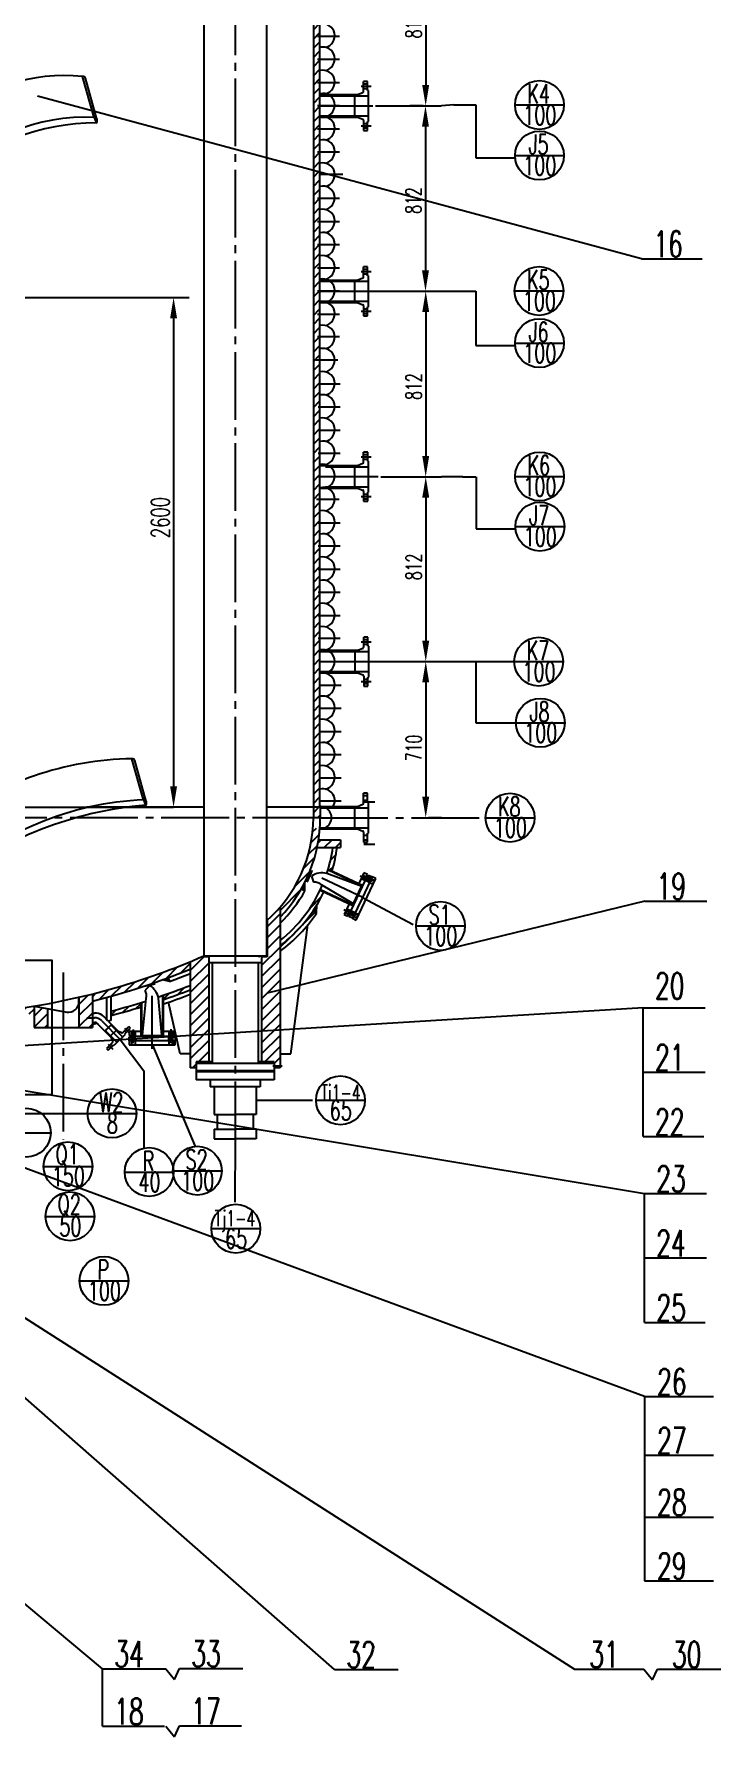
# Model space of a CAD drawing. Extents: x -1586 to 4745, y 878 to 5807.
# Drawn here: x -1357 to -1225.2, y 5292.7 to 5619.6 of the extents above; entities that cross this region are included whole.
import ezdxf

# ---------------------------------------------------------------- set-up
doc = ezdxf.new("R2010")
doc.units = 0
doc.header["$MEASUREMENT"] = 0
doc.header["$PDMODE"] = 66
doc.linetypes.add('CENTER', pattern=[17.5, 13, -1.5, 1.5, -1.5])
doc.linetypes.add('PHANTOM', pattern=[20.5, 13, -1.5, 1.5, -1.5, 1.5, -1.5])
doc.layers.get('0').update_dxf_attribs({"linetype": 'CONTINUOUS'})
doc.layers.get('DEFPOINTS').update_dxf_attribs({"linetype": 'CONTINUOUS'})
for name, color, linetype in [('2', 1, 'CONTINUOUS'), ('SZB', 7, 'CONTINUOUS'), ('中心线层', 5, 'CENTER'), ('主体层', 1, 'CONTINUOUS'), ('剖面层', 3, 'CONTINUOUS'), ('双点划线层', 140, 'PHANTOM'), ('图块层', 7, 'CONTINUOUS'), ('尺寸层', 4, 'CONTINUOUS'), ('文字层', 6, 'CONTINUOUS')]:
    doc.layers.add(name, color=color, linetype=linetype)
doc.styles.get("Standard").update_dxf_attribs({"font": 'txt.shx', "width": 0.7, "bigfont": 'hztxt.shx'})
doc.styles.add('STYLE1', font='txt.shx', dxfattribs={"width": 0.66})
doc.dimstyles.new('STANDARD$0', dxfattribs={"dimtxt": 3, "dimasz": 4, "dimexe": 3, "dimexo": 0.5, "dimgap": 0.8, "dimtad": 1, "dimdsep": 46, "dimtxsty": 'Standard', "dimcen": 0, "dimadec": 0, "dimazin": 0, "dimtfac": 0.7, "dimtmove": 0, "dimatfit": 0, "dimfxl": 1, "dimtzin": 0, "dimarcsym": 0})

# ---------------------------------------------------------------- blocks, each defined once
blk = doc.blocks.new('*D40')
at = {"layer": 'DEFPOINTS', "color": 0}
for p in [(-1281.81, 5499.12), (-1281.81, 5469.16), (-1281.81, 5469.16)]:
    blk.add_point(p, dxfattribs=at)
at = {"layer": '文字层', "color": 0, "lineweight": -2}
for p, q in [((-1281.31, 5499.12), (-1278.81, 5499.12)), ((-1281.81, 5495.12), (-1281.81, 5473.16)), ((-1281.31, 5469.16), (-1278.81, 5469.16))]:
    blk.add_line(p, q, dxfattribs=at)
at = {"layer": '文字层', "color": 0}
for points in [[(-1282.48, 5495.12), (-1281.15, 5495.12), (-1281.81, 5499.12)], [(-1282.48, 5473.16), (-1281.15, 5473.16), (-1281.81, 5469.16)]]:
    blk.add_solid(points, dxfattribs=at)
at = {"layer": '文字层', "color": 0, "insert": (-1284.11, 5482.52), "char_height": 3, "attachment_point": 5, "rotation": 90, "style": 'STYLE1'}
blk.add_mtext('\\A1;710', dxfattribs=at)
blk = doc.blocks.new('*D41')
at = {"layer": 'DEFPOINTS', "color": 0}
for p in [(-1281.82, 5534.59), (-1281.82, 5499.12), (-1281.81, 5499.12)]:
    blk.add_point(p, dxfattribs=at)
at = {"layer": '文字层', "color": 0, "lineweight": -2}
for p, q in [((-1281.32, 5534.59), (-1278.81, 5534.59)), ((-1281.81, 5530.59), (-1281.81, 5503.12)), ((-1281.32, 5499.12), (-1278.81, 5499.12))]:
    blk.add_line(p, q, dxfattribs=at)
at = {"layer": '文字层', "color": 0}
for points in [[(-1282.48, 5530.59), (-1281.15, 5530.59), (-1281.81, 5534.59)], [(-1282.48, 5503.12), (-1281.15, 5503.12), (-1281.81, 5499.12)]]:
    blk.add_solid(points, dxfattribs=at)
at = {"layer": '文字层', "color": 0, "insert": (-1284.11, 5517.29), "char_height": 3, "attachment_point": 5, "rotation": 90, "style": 'STYLE1'}
blk.add_mtext('\\A1;812', dxfattribs=at)
blk = doc.blocks.new('*D42')
at = {"layer": 'DEFPOINTS', "color": 0}
for p in [(-1281.86, 5570.19), (-1290.94, 5534.59), (-1281.82, 5534.59)]:
    blk.add_point(p, dxfattribs=at)
at = {"layer": '文字层', "color": 0, "lineweight": -2}
for p, q in [((-1281.36, 5570.19), (-1278.82, 5570.19)), ((-1281.82, 5566.19), (-1281.82, 5538.59)), ((-1290.44, 5534.59), (-1278.82, 5534.59))]:
    blk.add_line(p, q, dxfattribs=at)
at = {"layer": '文字层', "color": 0}
for points in [[(-1282.48, 5566.19), (-1281.15, 5566.19), (-1281.82, 5570.19)], [(-1282.48, 5538.59), (-1281.15, 5538.59), (-1281.82, 5534.59)]]:
    blk.add_solid(points, dxfattribs=at)
at = {"layer": '文字层', "color": 0, "insert": (-1284.12, 5551.9), "char_height": 3, "attachment_point": 5, "rotation": 90, "style": 'STYLE1'}
blk.add_mtext('\\A1;812', dxfattribs=at)
blk = doc.blocks.new('*D43')
at = {"layer": 'DEFPOINTS', "color": 0}
for p in [(-1281.82, 5605.78), (-1292.78, 5570.19), (-1281.86, 5570.19)]:
    blk.add_point(p, dxfattribs=at)
at = {"layer": '文字层', "color": 0, "lineweight": -2}
for p, q in [((-1282.32, 5605.78), (-1284.86, 5605.78)), ((-1281.86, 5601.78), (-1281.86, 5574.19)), ((-1292.28, 5570.19), (-1278.86, 5570.19))]:
    blk.add_line(p, q, dxfattribs=at)
at = {"layer": '文字层', "color": 0}
for points in [[(-1282.53, 5601.78), (-1281.2, 5601.78), (-1281.86, 5605.78)], [(-1282.53, 5574.19), (-1281.2, 5574.19), (-1281.86, 5570.19)]]:
    blk.add_solid(points, dxfattribs=at)
at = {"layer": '文字层', "color": 0, "insert": (-1284.16, 5587.61), "char_height": 3, "attachment_point": 5, "rotation": 90, "style": 'STYLE1'}
blk.add_mtext('\\A1;812', dxfattribs=at)
blk = doc.blocks.new('*D44')
at = {"layer": 'DEFPOINTS', "color": 0}
for p in [(-1281.67, 5641.37), (-1291.95, 5605.78), (-1281.82, 5605.78)]:
    blk.add_point(p, dxfattribs=at)
at = {"layer": '文字层', "color": 0, "lineweight": -2}
for p, q in [((-1282.17, 5641.37), (-1284.82, 5641.37)), ((-1281.82, 5637.37), (-1281.82, 5609.78)), ((-1291.45, 5605.78), (-1278.82, 5605.78))]:
    blk.add_line(p, q, dxfattribs=at)
at = {"layer": '文字层', "color": 0}
for points in [[(-1282.48, 5637.37), (-1281.15, 5637.37), (-1281.82, 5641.37)], [(-1282.48, 5609.78), (-1281.15, 5609.78), (-1281.82, 5605.78)]]:
    blk.add_solid(points, dxfattribs=at)
at = {"layer": '文字层', "color": 0, "insert": (-1284.12, 5621.28), "char_height": 3, "attachment_point": 5, "rotation": 90, "style": 'STYLE1'}
blk.add_mtext('\\A1;812', dxfattribs=at)
blk = doc.blocks.new('*X32')
at = {"color": 0, "linetype": 'Continuous'}
for p, q in [((7247.9, 10029.4), (7277.9, 10059.4)), ((7247.9, 9985.2), (7277.9, 10015.2)), ((7247.9, 9941), (7277.9, 9971)), ((7247.9, 9896.8), (7277.9, 9926.8)), ((7247.9, 9852.6), (7277.9, 9882.6)), ((7247.9, 9808.5), (7277.9, 9838.5)), ((7247.9, 9764.3), (7277.9, 9794.3)), ((7247.9, 9720.1), (7277.9, 9750.1)), ((7247.9, 9675.9), (7277.9, 9705.9)), ((7247.9, 9631.7), (7277.9, 9661.7)), ((7247.9, 9587.5), (7277.9, 9617.5)), ((7247.9, 9543.3), (7277.9, 9573.3)), ((7247.9, 9499.1), (7277.9, 9529.1)), ((7247.9, 9454.9), (7277.9, 9484.9)), ((7247.9, 9410.7), (7277.9, 9440.7)), ((7247.9, 9366.5), (7277.9, 9396.5)), ((7247.9, 9322.3), (7277.9, 9352.3)), ((7247.9, 9278.1), (7277.9, 9308.1)), ((7247.9, 9233.9), (7277.9, 9263.9)), ((7247.9, 9189.7), (7277.9, 9219.7)), ((7247.9, 9145.5), (7277.9, 9175.5)), ((7247.9, 9101.3), (7277.9, 9131.3)), ((7247.9, 9057.2), (7277.9, 9087.2)), ((7247.9, 9013), (7277.9, 9043)), ((7247.9, 8968.8), (7277.9, 8998.8)), ((7247.9, 8924.6), (7277.9, 8954.6)), ((7247.9, 8880.4), (7277.9, 8910.4)), ((7247.9, 8836.2), (7277.9, 8866.2)), ((7247.9, 8792), (7277.9, 8822)), ((7247.9, 8747.8), (7277.9, 8777.8)), ((7247.9, 8703.6), (7277.9, 8733.6)), ((7247.9, 8659.4), (7277.9, 8689.4)), ((7247.9, 8615.2), (7277.9, 8645.2)), ((7247.9, 8571), (7277.9, 8601)), ((7247.9, 8526.8), (7277.9, 8556.8)), ((7247.9, 8482.6), (7277.9, 8512.6)), ((7247.9, 8438.4), (7277.9, 8468.4)), ((7247.9, 8394.2), (7277.9, 8424.2)), ((7247.9, 8350), (7277.9, 8380)), ((7247.9, 8305.9), (7277.9, 8335.9)), ((7247.9, 8261.7), (7277.9, 8291.7)), ((7247.9, 8217.5), (7277.9, 8247.5)), ((7247.9, 8173.3), (7277.9, 8203.3)), ((7247.9, 8129.1), (7277.9, 8159.1)), ((7247.9, 8084.9), (7277.9, 8114.9)), ((7247.9, 8040.7), (7277.9, 8070.7)), ((7247.9, 7996.5), (7277.9, 8026.5)), ((7247.9, 7952.3), (7277.9, 7982.3)), ((7247.9, 7908.1), (7277.9, 7938.1)), ((7247.9, 7863.9), (7277.9, 7893.9)), ((7247.9, 7819.7), (7277.9, 7849.7)), ((7247.9, 7775.5), (7277.9, 7805.5)), ((7247.9, 7731.3), (7277.9, 7761.3)), ((7247.9, 7687.1), (7277.9, 7717.1)), ((7247.9, 7642.9), (7277.9, 7672.9)), ((7247.9, 7598.7), (7277.9, 7628.7)), ((7247.9, 7554.6), (7277.9, 7584.6)), ((7247.9, 7510.4), (7277.9, 7540.4)), ((7247.9, 7466.2), (7277.9, 7496.2)), ((7247.9, 7422), (7277.9, 7452)), ((7247.9, 7377.8), (7277.9, 7407.8)), ((7247.9, 7333.6), (7277.9, 7363.6)), ((7247.9, 7289.4), (7277.9, 7319.4)), ((7247.9, 7245.2), (7277.9, 7275.2)), ((7247.9, 7201), (7277.9, 7231)), ((7247.9, 7156.8), (7277.9, 7186.8)), ((7247.9, 7112.6), (7277.9, 7142.6)), ((7247.9, 7068.4), (7277.9, 7098.4)), ((7247.9, 7024.2), (7277.9, 7054.2)), ((7247.9, 6980), (7277.9, 7010)), ((7247.9, 6935.8), (7277.9, 6965.8)), ((7247.9, 6891.6), (7249.9, 6893.6)), ((7247.9, 6847.4), (7277.9, 6877.4)), ((7249.9, 6893.6), (7277.9, 6921.6)), ((7247.9, 6803.2), (7277.9, 6833.2)), ((7247.9, 6759.1), (7277.9, 6789.1)), ((7247.9, 6714.9), (7277.9, 6744.9)), ((7247.9, 6670.7), (7277.9, 6700.7)), ((7247.9, 6626.5), (7277.9, 6656.5)), ((7247.9, 6582.3), (7277.9, 6612.3)), ((7247.9, 6538.1), (7277.9, 6568.1)), ((7247.9, 6493.9), (7277.9, 6523.9)), ((7247.9, 6449.7), (7277.9, 6479.7)), ((7247.9, 6405.5), (7277.9, 6435.5)), ((7247.9, 6361.3), (7277.9, 6391.3)), ((7247.9, 6317.1), (7277.9, 6347.1)), ((7247.9, 6272.9), (7277.9, 6302.9)), ((7247.9, 6228.7), (7277.9, 6258.7)), ((7247.9, 6184.5), (7277.9, 6214.5)), ((7247.9, 6140.3), (7277.9, 6170.3)), ((7247.9, 6096.1), (7277.9, 6126.1)), ((7247.9, 6051.9), (7277.9, 6081.9)), ((7247.9, 6007.8), (7277.9, 6037.8)), ((7247.9, 5963.6), (7277.9, 5993.6)), ((7247.9, 5919.4), (7277.9, 5949.4)), ((7247.9, 5875.2), (7277.9, 5905.2)), ((7247.9, 5831), (7277.9, 5861)), ((7247.9, 5786.8), (7277.9, 5816.8)), ((7247.9, 5742.6), (7277.9, 5772.6)), ((7247.9, 5698.4), (7277.9, 5728.4)), ((7247.9, 5654.2), (7277.9, 5684.2)), ((7247.9, 5610), (7277.9, 5640)), ((7247.9, 5565.8), (7277.9, 5595.8)), ((7247.9, 5521.6), (7277.9, 5551.6)), ((7247.9, 5477.4), (7277.9, 5507.4)), ((7247.9, 5433.2), (7277.9, 5463.2)), ((7247.9, 5389), (7277.9, 5419)), ((7247.9, 5344.8), (7277.9, 5374.8)), ((7247.9, 5300.6), (7277.9, 5330.6)), ((7247.9, 5256.5), (7277.9, 5286.5)), ((7247.9, 5212.3), (7274, 5238.4)), ((7274, 5238.4), (7277.9, 5242.3)), ((7268.2, 5188.4), (7280.9, 5201.1))]:
    blk.add_line(p, q, dxfattribs=at)
blk = doc.blocks.new('*X18')
at = {"color": 0, "linetype": 'Continuous'}
for p, q in [((4949.4, -200.1), (4943.8, -194.5)), ((4944.1, -197), (4959.3, -181.8)), ((4960.1, -205.5), (4945.7, -191.1)), ((4946.9, -188.9), (4959.2, -176.7)), ((4947.5, -199), (4959.5, -186.9)), ((4959.9, -200), (4947.6, -187.7)), ((4959.8, -194.5), (4949.5, -184.2)), ((4950.9, -200.9), (4959.7, -192.1)), ((4959.6, -189), (4951.4, -180.8)), ((4953.2, -177.3), (4959, -171.5)), ((4959.4, -183.5), (4953.2, -177.3)), ((4954.2, -202.8), (4959.9, -197.2)), ((4959.2, -178.1), (4955, -173.9)), ((4959, -172.6), (4956.8, -170.4)), ((4957.6, -204.7), (4960, -202.3)), ((4958.8, -167.1), (4958.6, -166.9)), ((5001.8, -305.5), (4998.7, -302.4)), ((5000.5, -299.8), (5016.9, -283.4)), ((5000.8, -304.8), (5016.5, -289.1)), ((5014.9, -313.3), (5000.8, -299.2)), ((5015.2, -308.3), (5002.9, -296)), ((5003.9, -306.9), (5016.1, -294.7)), ((5015.5, -303.3), (5005.1, -292.8)), ((5015.9, -298.3), (5007.1, -289.6)), ((5007.1, -309.1), (5015.7, -300.4)), ((5016.2, -293.4), (5009.2, -286.4)), ((5010.3, -284.6), (5017.2, -277.7)), ((5010.3, -311.2), (5015.3, -306.1)), ((5016.5, -288.4), (5011.3, -283.1)), ((5016.9, -283.4), (5013.3, -279.9)), ((5013.4, -313.3), (5015, -311.8)), ((5017.2, -278.4), (5015.3, -276.6)), ((5017.5, -273.5), (5017.3, -273.3)), ((4278.4, -632.2), (4277.9, -631.6)), ((4280.4, -632.7), (4283.5, -629.6)), ((4285.7, -634.2), (4281.8, -630.2)), ((4284.5, -633.9), (4291.8, -626.6)), ((4293.1, -636.2), (4285.7, -628.8)), ((4288.7, -635), (4300.2, -623.5)), ((4300.4, -638.3), (4289.6, -627.4)), ((4292.8, -636.2), (4304.4, -624.6)), ((4307.8, -640.3), (4293.5, -626)), ((4297, -637.3), (4305.8, -628.5)), ((4308.5, -635.7), (4297.3, -624.6)), ((4305.4, -627.3), (4301.2, -623.1)), ((4301.2, -638.5), (4307.2, -632.4)), ((4305.3, -639.6), (4308.7, -636.2)), ((4309.5, -640.8), (4310.1, -640.1))]:
    blk.add_line(p, q, dxfattribs=at)
blk = doc.blocks.new('*X26')
at = {"color": 0, "linetype": 'Continuous'}
for p, q in [((6527.7, 4315.3), (6559.8, 4347.3)), ((6595.6, 4339), (6629.6, 4373)), ((6275.7, 4240.1), (6302.1, 4266.4)), ((6334.5, 4254.7), (6363.7, 4283.9)), ((6396.9, 4272.9), (6419.8, 4295.7))]:
    blk.add_line(p, q, dxfattribs=at)
blk = doc.blocks.new('*X25')
at = {"color": 0, "linetype": 'Continuous'}
for p, q in [((6406.3, 4370.7), (6458.3, 4422.7)), ((6472.4, 4392.6), (6526.6, 4446.8)), ((6540.9, 4416.9), (6597.6, 4473.6)), ((6612, 4443.8), (6657.4, 4489.2)), ((6187.9, 4329), (6206.1, 4347.2)), ((6219.7, 4316.6), (6266.4, 4363.4)), ((6280.2, 4332.9), (6328.4, 4381.2)), ((6342.3, 4350.9), (6392.3, 4400.9)), ((4791, 4258), (4813.2, 4280.2)), ((4822.6, 4245.3), (4851.6, 4274.4)), ((4861.1, 4239.7), (4890.4, 4268.9)), ((5805.4, 4255.9), (5820.5, 4271)), ((5833.1, 4239.4), (5872.3, 4278.6)), ((5885.1, 4247.2), (5907.9, 4270))]:
    blk.add_line(p, q, dxfattribs=at)
blk = doc.blocks.new('*X31')
at = {"color": 0, "linetype": 'Continuous'}
for p, q in [((7236.9, 5068.7), (7276.2, 5108)), ((7244.4, 5120.3), (7262.4, 5138.4)), ((7200.8, 4944.2), (7253.9, 4997.3)), ((7223.5, 5011.1), (7268, 5055.6)), ((7330.9, 4985.9), (7356.5, 5011.5)), ((7340.9, 5040.1), (7345.5, 5044.7)), ((7158.6, 4857.8), (7230.6, 4929.8)), ((7327.4, 4938.2), (7343.7, 4954.5)), ((7088.4, 4743.4), (7188.4, 4843.4)), ((7230.2, 4752.7), (7287.5, 4809.9)), ((7124.7, 4603), (7192.3, 4670.5)), ((7192.3, 4670.5), (7255.1, 4733.4)), ((7088.4, 4566.6), (7124.7, 4603))]:
    blk.add_line(p, q, dxfattribs=at)
blk = doc.blocks.new('*X21')
at = {"color": 0, "linetype": 'Continuous'}
for p, q in [((5022.8, 24.9), (5037.8, 39.8)), ((5052.8, 1.8), (5090.8, 39.8)), ((5105.9, 1.8), (5130.6, 26.6))]:
    blk.add_line(p, q, dxfattribs=at)

msp = doc.modelspace()

# ---------------------------------------------------------------- linework, layer by layer
at = {"color": 0, "linetype": 'ByBlock'}
for p, q in [((-1379.877, 5568.991), (-1327.203, 5568.991)), ((-1330.203, 5564.991), (-1330.203, 5475.155)), ((-1274.73, 5534.595), (-1272.217, 5534.595)), ((-1274.717, 5534.595), (-1272.213, 5534.595)), ((-1383.958, 5471.155), (-1330.203, 5471.155)), ((-1253.247, 5305.703), (-1239.926, 5305.703))]:
    msp.add_line(p, q, dxfattribs=at)
at = {"color": 0, "linetype": 'Continuous'}
for p, q in [((-1312.217, 5448.232), (-1309.757, 5450.692)), ((-1312.217, 5446.111), (-1309.757, 5448.571)), ((-1312.217, 5443.989), (-1309.757, 5446.449)), ((-1326.997, 5439.816), (-1324.377, 5442.435)), ((-1313.817, 5442.389), (-1313.771, 5442.435)), ((-1313.317, 5440.768), (-1309.757, 5444.328)), ((-1313.317, 5438.647), (-1309.757, 5442.207)), ((-1326.997, 5437.695), (-1323.437, 5441.255)), ((-1326.997, 5435.573), (-1323.437, 5439.133)), ((-1313.317, 5436.526), (-1309.757, 5440.086)), ((-1326.997, 5433.452), (-1323.437, 5437.012)), ((-1313.317, 5434.404), (-1309.757, 5437.964)), ((-1313.317, 5432.283), (-1309.757, 5435.843)), ((-1356.977, 5431.049), (-1355.336, 5432.69)), ((-1348.356, 5433.306), (-1346.523, 5435.138)), ((-1348.356, 5431.185), (-1345.777, 5433.764)), ((-1326.997, 5431.331), (-1323.437, 5434.891)), ((-1326.997, 5429.209), (-1323.437, 5432.769)), ((-1313.317, 5430.162), (-1309.757, 5433.722)), ((-1356.977, 5428.928), (-1354.397, 5431.507)), ((-1348.356, 5429.063), (-1345.777, 5431.643)), ((-1326.997, 5427.088), (-1323.437, 5430.648)), ((-1313.317, 5428.04), (-1309.757, 5431.6)), ((-1313.317, 5425.919), (-1309.757, 5429.479)), ((-1326.997, 5424.967), (-1323.437, 5428.527)), ((-1326.997, 5422.846), (-1323.437, 5426.406)), ((-1313.317, 5423.798), (-1309.757, 5427.358)), ((-1325.445, 5422.275), (-1323.437, 5424.284)), ((-1312.717, 5422.275), (-1309.757, 5425.236)), ((-1310.897, 5421.975), (-1309.757, 5423.115))]:
    msp.add_line(p, q, dxfattribs=at)
at = {"color": 0, "linetype": 'ByBlock'}
for points in [[(-1330.87, 5564.991), (-1329.537, 5564.991), (-1330.203, 5568.991)], [(-1330.87, 5475.155), (-1329.537, 5475.155), (-1330.203, 5471.155)]]:
    msp.add_solid(points, dxfattribs=at)
at = {"layer": '2', "color": 7, "linetype": 'Continuous'}
msp.add_line((-1293.957, 5453.844), (-1284.213, 5448.63), dxfattribs=at)
at = {"layer": 'DEFPOINTS', "color": 0, "linetype": 'ByBlock'}
for p in [(-1277.884, 5536.074), (-1277.871, 5536.074), (-1277.871, 5535.113), (-1275.228, 5502.755), (-1275.223, 5502.755), (-1330.203, 5471.155)]:
    msp.add_point(p, dxfattribs=at)
at = {"layer": 'SZB', "color": 7, "linetype": 'Continuous'}
for p, q in [((-1272.217, 5605.96), (-1272.217, 5595.793)), ((-1272.217, 5595.793), (-1264.658, 5595.793)), ((-1240.405, 5576.447), (-1228.769, 5576.447)), ((-1272.217, 5570.187), (-1272.217, 5559.789)), ((-1272.217, 5559.789), (-1264.658, 5559.789)), ((-1272.124, 5534.595), (-1272.124, 5524.573)), ((-1272.124, 5524.573), (-1264.565, 5524.573)), ((-1292.777, 5499.123), (-1264.494, 5499.123)), ((-1272.217, 5499.123), (-1272.217, 5487.373)), ((-1272.217, 5487.373), (-1264.495, 5487.373)), ((-1340.454, 5426.573), (-1335.879, 5420.546)), ((-1335.879, 5420.546), (-1335.879, 5405.818)), ((-1314.362, 5414.923), (-1303.56, 5414.923)), ((-1318.377, 5407.523), (-1318.461, 5395.375)), ((-1240.08, 5407.934), (-1228.445, 5407.934)), ((-1239.809, 5372.284), (-1228.174, 5372.284))]:
    msp.add_line(p, q, dxfattribs=at)
at = {"layer": 'SZB', "color": 4, "linetype": 'Continuous'}
for p, q in [((-1330.977, 5437.694), (-1332.303, 5438.061)), ((-1331.255, 5438.444), (-1330.977, 5437.694)), ((-1348.356, 5433.807), (-1348.356, 5434.701))]:
    msp.add_line(p, q, dxfattribs=at)
at = {"layer": '中心线层'}
for p, q in [((-1318.377, 5681.037), (-1318.377, 5404.827)), ((-1298.354, 5619.126), (-1302.565, 5619.126)), ((-1298.354, 5614.677), (-1302.565, 5614.677)), ((-1298.354, 5610.228), (-1302.565, 5610.228)), ((-1298.354, 5605.779), (-1302.565, 5605.779)), ((-1302.057, 5605.78), (-1291.946, 5605.78)), ((-1298.354, 5601.33), (-1302.565, 5601.33)), ((-1298.354, 5596.881), (-1302.565, 5596.881)), ((-1297.734, 5592.61), (-1301.945, 5592.61)), ((-1298.354, 5587.983), (-1302.565, 5587.983)), ((-1298.354, 5583.534), (-1302.565, 5583.534)), ((-1298.354, 5579.085), (-1302.565, 5579.085)), ((-1298.354, 5574.636), (-1302.565, 5574.636)), ((-1294.22, 5573.987), (-1292.3, 5573.987)), ((-1298.354, 5570.187), (-1302.565, 5570.187)), ((-1302.06, 5570.187), (-1291.95, 5570.187)), ((-1294.22, 5566.387), (-1292.3, 5566.387)), ((-1298.354, 5565.738), (-1302.565, 5565.738)), ((-1298.354, 5561.468), (-1302.565, 5561.468)), ((-1298.69, 5556.96), (-1302.901, 5556.96)), ((-1298.262, 5552.391), (-1302.473, 5552.391)), ((-1298.262, 5547.942), (-1302.473, 5547.942)), ((-1298.262, 5543.493), (-1302.473, 5543.493)), ((-1298.262, 5539.044), (-1302.473, 5539.044)), ((-1294.215, 5538.395), (-1292.295, 5538.395)), ((-1290.943, 5534.595), (-1302.473, 5534.595)), ((-1294.215, 5530.795), (-1292.295, 5530.795)), ((-1302.794, 5530.266), (-1298.449, 5530.266)), ((-1298.262, 5525.697), (-1302.473, 5525.697)), ((-1298.262, 5521.248), (-1302.473, 5521.248)), ((-1298.262, 5516.799), (-1302.473, 5516.799)), ((-1298.262, 5512.35), (-1302.473, 5512.35)), ((-1298.262, 5507.901), (-1302.473, 5507.901)), ((-1298.259, 5503.576), (-1302.47, 5503.576)), ((-1294.174, 5502.923), (-1292.254, 5502.923)), ((-1302.014, 5499.123), (-1291.904, 5499.123)), ((-1298.044, 5494.554), (-1302.255, 5494.554)), ((-1294.174, 5495.323), (-1292.254, 5495.323)), ((-1298.044, 5490.105), (-1302.255, 5490.105)), ((-1298.044, 5485.656), (-1302.255, 5485.656)), ((-1298.044, 5481.207), (-1302.255, 5481.207)), ((-1298.044, 5476.758), (-1302.255, 5476.758)), ((-1298.044, 5472.309), (-1302.255, 5472.309)), ((-1293.666, 5472.221), (-1291.612, 5472.221)), ((-1302.057, 5469.155), (-1455.377, 5469.155)), ((-1302.057, 5469.155), (-1313.725, 5469.155)), ((-1302.057, 5469.155), (-1263.623, 5469.155)), ((-1293.666, 5464.089), (-1291.612, 5464.089)), ((-1293.781, 5453.761), (-1301.723, 5457.543)), ((-1294.42, 5458.01), (-1292.829, 5457.257)), ((-1292.033, 5456.881), (-1293.624, 5457.634)), ((-1297.499, 5451.502), (-1295.908, 5450.749)), ((-1295.113, 5450.373), (-1296.704, 5451.125)), ((-1351.377, 5439.422), (-1351.377, 5407.414)), ((-1334.295, 5424.814), (-1334.29, 5434.939)), ((-1346.859, 5430.749), (-1345.4, 5430.749)), ((-1345.777, 5429.849), (-1345.4, 5429.849)), ((-1343.974, 5430.151), (-1340.454, 5426.573)), ((-1339.608, 5428.751), (-1338.711, 5427.838)), ((-1337.931, 5428.529), (-1337.928, 5426.769)), ((-1337.926, 5425.889), (-1337.93, 5427.649)), ((-1330.731, 5428.544), (-1330.728, 5426.784)), ((-1330.726, 5425.904), (-1330.73, 5427.664)), ((-1342.745, 5425.665), (-1341.847, 5424.753)), ((-1311.159, 5421.497), (-1309.385, 5421.497))]:
    msp.add_line(p, q, dxfattribs=at)
at = {"layer": '中心线层', "color": 5, "linetype": 'Continuous'}
for p, q in [((-1294.217, 5609.58), (-1292.297, 5609.58)), ((-1294.217, 5601.98), (-1292.297, 5601.98))]:
    msp.add_line(p, q, dxfattribs=at)
at = {"layer": '中心线层'}
msp.add_arc((-1345.4, 5428.749), 2, 44.52963, 90, dxfattribs=at)
at = {"layer": '主体层', "color": 1, "linetype": 'Continuous'}
for p, q in [((-1324.377, 5693.775), (-1324.377, 5442.595)), ((-1312.377, 5693.775), (-1312.377, 5442.595)), ((-1302.177, 5683.612), (-1302.177, 5471.155)), ((-1303.377, 5664.275), (-1303.377, 5471.155)), ((-1292.957, 5610.48), (-1293.737, 5610.48)), ((-1293.737, 5608.582), (-1293.737, 5610.48)), ((-1293.737, 5610.02), (-1292.957, 5610.02)), ((-1293.737, 5609.14), (-1292.957, 5609.14)), ((-1292.957, 5608.76), (-1292.957, 5610.48)), ((-1302.177, 5607.94), (-1294.937, 5607.94)), ((-1302.057, 5607.7), (-1292.777, 5607.7)), ((-1295.417, 5603.62), (-1295.417, 5607.94)), ((-1294.937, 5607.94), (-1293.887, 5608.359)), ((-1292.777, 5608.76), (-1292.957, 5608.76)), ((-1292.777, 5602.8), (-1292.777, 5608.76)), ((-1302.141, 5603.62), (-1294.937, 5603.62)), ((-1302.123, 5603.86), (-1292.777, 5603.86)), ((-1294.937, 5603.62), (-1293.887, 5603.2)), ((-1293.737, 5602.977), (-1293.737, 5601.08)), ((-1293.737, 5602.42), (-1292.957, 5602.42)), ((-1292.957, 5601.08), (-1292.957, 5602.8)), ((-1292.957, 5602.8), (-1292.777, 5602.8)), ((-1293.737, 5601.54), (-1292.957, 5601.54)), ((-1293.737, 5601.08), (-1292.957, 5601.08)), ((-1292.96, 5574.887), (-1293.74, 5574.887)), ((-1293.74, 5572.989), (-1293.74, 5574.887)), ((-1293.74, 5574.427), (-1292.96, 5574.427)), ((-1293.74, 5573.547), (-1292.96, 5573.547)), ((-1292.96, 5573.167), (-1292.96, 5574.887)), ((-1292.78, 5573.167), (-1292.96, 5573.167)), ((-1292.78, 5567.207), (-1292.78, 5573.167)), ((-1302.18, 5572.347), (-1294.94, 5572.347)), ((-1302.06, 5572.107), (-1292.78, 5572.107)), ((-1295.42, 5568.027), (-1295.42, 5572.347)), ((-1294.94, 5572.347), (-1293.891, 5572.767)), ((-1302.144, 5568.027), (-1294.94, 5568.027)), ((-1302.127, 5568.267), (-1292.78, 5568.267)), ((-1294.94, 5568.027), (-1293.891, 5567.607)), ((-1293.74, 5567.384), (-1293.74, 5565.487)), ((-1293.74, 5566.827), (-1292.96, 5566.827)), ((-1292.96, 5567.207), (-1292.78, 5567.207)), ((-1292.96, 5565.487), (-1292.96, 5567.207)), ((-1293.74, 5565.947), (-1292.96, 5565.947)), ((-1293.74, 5565.487), (-1292.96, 5565.487)), ((-1294.935, 5536.755), (-1293.886, 5537.175)), ((-1292.955, 5539.295), (-1293.735, 5539.295)), ((-1293.735, 5537.397), (-1293.735, 5539.295)), ((-1293.735, 5538.835), (-1292.955, 5538.835)), ((-1293.735, 5537.955), (-1292.955, 5537.955)), ((-1292.955, 5537.575), (-1292.955, 5539.295)), ((-1292.775, 5537.575), (-1292.955, 5537.575)), ((-1292.775, 5531.615), (-1292.775, 5537.575)), ((-1302.175, 5536.755), (-1294.935, 5536.755)), ((-1301.058, 5536.515), (-1292.775, 5536.515)), ((-1295.415, 5532.435), (-1295.415, 5536.755)), ((-1302.139, 5532.435), (-1294.935, 5532.435)), ((-1301.058, 5532.675), (-1292.775, 5532.675)), ((-1294.935, 5532.435), (-1293.886, 5532.015)), ((-1293.735, 5531.792), (-1293.735, 5529.895)), ((-1293.735, 5531.235), (-1292.955, 5531.235)), ((-1292.955, 5529.895), (-1292.955, 5531.615)), ((-1292.955, 5531.615), (-1292.775, 5531.615)), ((-1293.735, 5530.355), (-1292.955, 5530.355)), ((-1293.735, 5529.895), (-1292.955, 5529.895)), ((-1302.134, 5501.283), (-1294.894, 5501.283)), ((-1302.014, 5501.043), (-1292.734, 5501.043)), ((-1295.374, 5496.963), (-1295.374, 5501.283)), ((-1294.894, 5501.283), (-1293.845, 5501.703)), ((-1293.694, 5501.925), (-1293.694, 5503.823)), ((-1292.914, 5503.823), (-1293.694, 5503.823)), ((-1293.694, 5503.363), (-1292.914, 5503.363)), ((-1293.694, 5502.483), (-1292.914, 5502.483)), ((-1292.914, 5502.103), (-1292.914, 5503.823)), ((-1292.734, 5502.103), (-1292.914, 5502.103)), ((-1292.734, 5496.143), (-1292.734, 5502.103)), ((-1302.099, 5496.963), (-1294.894, 5496.963)), ((-1302.081, 5497.203), (-1292.734, 5497.203)), ((-1294.894, 5496.963), (-1293.845, 5496.543)), ((-1293.694, 5496.32), (-1293.694, 5494.423)), ((-1293.694, 5495.763), (-1292.914, 5495.763)), ((-1293.694, 5494.883), (-1292.914, 5494.883)), ((-1293.694, 5494.423), (-1292.914, 5494.423)), ((-1292.914, 5496.143), (-1292.734, 5496.143)), ((-1292.914, 5494.423), (-1292.914, 5496.143)), ((-1294.937, 5471.315), (-1293.887, 5471.735)), ((-1292.957, 5473.855), (-1293.737, 5473.855)), ((-1293.737, 5471.958), (-1293.737, 5473.855)), ((-1293.737, 5473.395), (-1292.957, 5473.395)), ((-1293.737, 5472.515), (-1292.957, 5472.515)), ((-1292.957, 5472.135), (-1292.957, 5473.855)), ((-1292.777, 5472.135), (-1292.957, 5472.135)), ((-1292.777, 5466.175), (-1292.777, 5472.135)), ((-1324.377, 5471.155), (-1346.871, 5471.155)), ((-1302.177, 5471.155), (-1312.377, 5471.155)), ((-1303.377, 5471.155), (-1303.377, 5469.155)), ((-1302.177, 5471.315), (-1294.937, 5471.315)), ((-1302.057, 5471.155), (-1302.057, 5469.155)), ((-1302.057, 5471.075), (-1292.777, 5471.075)), ((-1295.417, 5466.995), (-1295.417, 5471.315)), ((-1302.141, 5466.995), (-1294.937, 5466.995)), ((-1302.123, 5467.235), (-1292.777, 5467.235)), ((-1294.937, 5466.995), (-1293.887, 5466.576)), ((-1293.737, 5466.353), (-1293.737, 5464.455)), ((-1293.737, 5465.795), (-1292.957, 5465.795)), ((-1292.957, 5464.455), (-1292.957, 5466.175)), ((-1292.957, 5466.175), (-1292.777, 5466.175)), ((-1302.662, 5463.409), (-1298.17, 5463.409)), ((-1302.382, 5464.929), (-1298.17, 5464.929)), ((-1298.17, 5464.929), (-1298.17, 5463.409)), ((-1293.737, 5464.915), (-1292.957, 5464.915)), ((-1293.737, 5464.455), (-1292.957, 5464.455)), ((-1300.562, 5459.146), (-1294.055, 5456.068)), ((-1300.516, 5459.301), (-1293.842, 5456.144)), ((-1293.68, 5458.545), (-1294.638, 5456.52)), ((-1292.993, 5458.22), (-1293.68, 5458.545)), ((-1305.684, 5455.484), (-1304.989, 5455.087)), ((-1304.989, 5455.087), (-1305.042, 5456.675)), ((-1303.751, 5457.958), (-1303.338, 5456.782)), ((-1302.069, 5455.257), (-1295.69, 5452.239)), ((-1302, 5455.402), (-1295.766, 5452.452)), ((-1295.697, 5452.62), (-1301.821, 5456.264)), ((-1294.103, 5455.967), (-1300.792, 5458.425)), ((-1296.118, 5451.335), (-1293.415, 5457.048)), ((-1296.118, 5451.335), (-1293.415, 5457.048)), ((-1295.835, 5452.307), (-1293.987, 5456.212)), ((-1295.166, 5449.513), (-1291.402, 5457.467)), ((-1294.176, 5457.496), (-1293.489, 5457.171)), ((-1292.089, 5457.792), (-1293.957, 5453.844)), ((-1292.089, 5457.792), (-1293.957, 5453.844)), ((-1293.868, 5458.147), (-1293.181, 5457.822)), ((-1293.523, 5457.099), (-1292.993, 5458.22)), ((-1293.415, 5457.048), (-1293.523, 5457.099)), ((-1293.415, 5457.048), (-1293.306, 5456.996)), ((-1293.306, 5456.996), (-1292.776, 5458.117)), ((-1292.585, 5456.744), (-1293.272, 5457.069)), ((-1292.277, 5457.395), (-1292.964, 5457.72)), ((-1292.776, 5458.117), (-1292.089, 5457.792)), ((-1292.585, 5456.744), (-1291.898, 5456.419)), ((-1292.277, 5457.395), (-1291.59, 5457.069)), ((-1291.402, 5457.467), (-1292.089, 5457.792)), ((-1309.757, 5451.999), (-1309.757, 5421.155)), ((-1302.803, 5450.764), (-1302.693, 5452.417)), ((-1296.485, 5452.615), (-1297.443, 5450.59)), ((-1293.957, 5453.844), (-1295.853, 5449.838)), ((-1293.957, 5453.844), (-1295.853, 5449.838)), ((-1312.217, 5449.506), (-1312.217, 5442.435)), ((-1303.466, 5451.212), (-1302.803, 5450.764)), ((-1297.443, 5450.59), (-1296.756, 5450.265)), ((-1297.255, 5450.988), (-1296.568, 5450.663)), ((-1296.947, 5451.639), (-1296.26, 5451.314)), ((-1296.756, 5450.265), (-1296.226, 5451.386)), ((-1296.54, 5450.163), (-1296.009, 5451.284)), ((-1295.853, 5449.838), (-1296.54, 5450.163)), ((-1295.664, 5450.235), (-1296.351, 5450.56)), ((-1296.226, 5451.386), (-1296.118, 5451.335)), ((-1296.009, 5451.284), (-1296.118, 5451.335)), ((-1295.356, 5450.886), (-1296.043, 5451.211)), ((-1295.853, 5449.838), (-1295.166, 5449.513)), ((-1295.664, 5450.235), (-1294.977, 5449.91)), ((-1295.356, 5450.886), (-1294.669, 5450.561)), ((-1295.166, 5449.513), (-1294.635, 5450.634)), ((-1307.725, 5423.82), (-1304.44, 5448.574)), ((-1324.537, 5442.566), (-1324.537, 5442.392)), ((-1323.437, 5442.435), (-1324.537, 5442.435)), ((-1312.377, 5442.595), (-1324.377, 5442.595)), ((-1323.437, 5442.595), (-1323.437, 5422.275)), ((-1313.317, 5442.595), (-1313.317, 5422.275)), ((-1312.217, 5442.435), (-1313.317, 5442.435)), ((-1326.997, 5441.525), (-1326.997, 5421.155)), ((-1313.317, 5441.323), (-1323.437, 5441.323)), ((-1322.777, 5441.323), (-1322.777, 5421.955)), ((-1313.977, 5441.323), (-1313.977, 5421.955)), ((-1334.786, 5436.948), (-1335.671, 5436.069)), ((-1356.977, 5432.993), (-1356.977, 5428.9)), ((-1356.977, 5432.993), (-1350.718, 5431.84)), ((-1354.397, 5432.517), (-1354.397, 5428.9)), ((-1348.445, 5433.217), (-1348.356, 5433.306)), ((-1348.356, 5434.701), (-1348.356, 5428.9)), ((-1345.777, 5435.324), (-1345.777, 5428.9)), ((-1343.063, 5434.67), (-1343.063, 5430.466)), ((-1342.263, 5434.889), (-1342.263, 5430.234)), ((-1336.502, 5433.652), (-1336.489, 5427.212)), ((-1336.342, 5433.702), (-1336.329, 5427.372)), ((-1336.148, 5427.382), (-1335.487, 5434.477)), ((-1332.44, 5427.38), (-1333.094, 5434.476)), ((-1332.345, 5435.011), (-1332.329, 5427.38)), ((-1332.185, 5435.066), (-1332.169, 5427.221)), ((-1328.943, 5423.82), (-1331.157, 5433.729)), ((-1346.398, 5428.9), (-1345.777, 5429.521)), ((-1345.777, 5431.649), (-1345.4, 5431.649)), ((-1344.862, 5429.671), (-1345.777, 5429.474)), ((-1344.862, 5429.671), (-1342.211, 5426.976)), ((-1342.263, 5430.234), (-1342.78, 5430.122)), ((-1342.78, 5430.122), (-1340.928, 5428.238)), ((-1342.206, 5429.338), (-1339.962, 5427.057)), ((-1339.971, 5427.946), (-1338.814, 5429.084)), ((-1338.477, 5428.742), (-1338.814, 5429.084)), ((-1356.977, 5428.9), (-1345.777, 5428.9)), ((-1343.289, 5428.272), (-1341.045, 5425.991)), ((-1341.934, 5426.014), (-1343.091, 5424.876)), ((-1342.407, 5427.176), (-1341.124, 5428.438)), ((-1342.211, 5426.976), (-1341.891, 5426.236)), ((-1341.573, 5425.472), (-1339.434, 5427.576)), ((-1340.928, 5428.238), (-1340.193, 5427.906)), ((-1339.641, 5428.27), (-1339.304, 5427.928)), ((-1339.546, 5427.69), (-1338.477, 5428.742)), ((-1339.434, 5427.576), (-1339.546, 5427.69)), ((-1339.127, 5428.775), (-1338.791, 5428.433)), ((-1336.491, 5428.092), (-1338.731, 5428.087)), ((-1338.731, 5428.087), (-1338.729, 5427.327)), ((-1338.729, 5427.327), (-1337.489, 5427.33)), ((-1338.729, 5427.087), (-1337.489, 5427.09)), ((-1338.727, 5426.327), (-1338.729, 5427.087)), ((-1334.294, 5426.336), (-1338.727, 5426.327)), ((-1334.294, 5426.336), (-1338.727, 5426.327)), ((-1338.727, 5426.327), (-1338.725, 5425.567)), ((-1338.291, 5428.088), (-1338.289, 5427.328)), ((-1338.287, 5426.328), (-1338.289, 5427.088)), ((-1338.287, 5426.328), (-1338.285, 5425.568)), ((-1337.571, 5428.09), (-1337.569, 5427.33)), ((-1337.567, 5426.33), (-1337.569, 5427.09)), ((-1337.567, 5426.33), (-1337.565, 5425.57)), ((-1337.489, 5427.33), (-1337.489, 5427.21)), ((-1337.489, 5427.21), (-1331.169, 5427.223)), ((-1337.489, 5427.21), (-1331.169, 5427.223)), ((-1337.489, 5427.09), (-1337.489, 5427.21)), ((-1336.489, 5427.372), (-1332.169, 5427.381)), ((-1329.927, 5426.345), (-1334.294, 5426.336)), ((-1329.927, 5426.345), (-1334.294, 5426.336)), ((-1329.931, 5428.105), (-1332.171, 5428.101)), ((-1331.169, 5427.343), (-1329.929, 5427.345)), ((-1331.169, 5427.223), (-1331.169, 5427.343)), ((-1331.169, 5427.223), (-1331.169, 5427.103)), ((-1331.169, 5427.103), (-1329.929, 5427.105)), ((-1331.091, 5428.103), (-1331.089, 5427.343)), ((-1331.087, 5426.343), (-1331.089, 5427.103)), ((-1331.087, 5426.343), (-1331.085, 5425.583)), ((-1330.371, 5428.104), (-1330.369, 5427.344)), ((-1330.367, 5426.344), (-1330.369, 5427.104)), ((-1330.367, 5426.344), (-1330.365, 5425.584)), ((-1329.929, 5427.345), (-1329.931, 5428.105)), ((-1329.929, 5427.105), (-1329.927, 5426.345)), ((-1329.925, 5425.585), (-1329.927, 5426.345)), ((-1343.091, 5424.876), (-1342.754, 5424.534)), ((-1342.777, 5425.185), (-1342.441, 5424.843)), ((-1342.754, 5424.534), (-1341.685, 5425.586)), ((-1342.264, 5425.69), (-1341.927, 5425.347)), ((-1341.685, 5425.586), (-1341.573, 5425.472)), ((-1338.725, 5425.567), (-1329.925, 5425.585)), ((-1338.725, 5425.567), (-1337.485, 5425.57)), ((-1326.997, 5423.82), (-1328.943, 5423.82)), ((-1309.757, 5423.82), (-1307.725, 5423.82)), ((-1325.857, 5421.155), (-1326.997, 5421.155)), ((-1326.565, 5421.155), (-1325.857, 5421.864)), ((-1322.777, 5422.275), (-1325.857, 5422.275)), ((-1325.857, 5422.275), (-1325.857, 5418.835)), ((-1310.897, 5421.955), (-1325.857, 5421.955)), ((-1310.897, 5420.555), (-1325.857, 5420.555)), ((-1310.897, 5420.355), (-1325.857, 5420.355)), ((-1310.897, 5422.275), (-1313.977, 5422.275)), ((-1310.897, 5422.275), (-1310.897, 5418.835)), ((-1309.757, 5421.155), (-1310.897, 5421.155)), ((-1310.897, 5418.835), (-1325.857, 5418.835)), ((-1323.15, 5418.835), (-1323.15, 5417.525)), ((-1313.603, 5417.525), (-1323.15, 5417.525)), ((-1322.391, 5417.525), (-1322.391, 5412.167)), ((-1314.362, 5417.525), (-1314.362, 5412.167)), ((-1313.603, 5418.835), (-1313.603, 5417.525)), ((-1322.391, 5412.167), (-1318.377, 5412.167)), ((-1321.838, 5412.167), (-1321.838, 5409.351)), ((-1314.362, 5412.167), (-1318.377, 5412.167)), ((-1314.915, 5412.167), (-1314.915, 5409.351)), ((-1322.391, 5409.351), (-1322.391, 5407.523)), ((-1322.391, 5409.351), (-1318.377, 5409.351)), ((-1322.391, 5407.523), (-1318.377, 5407.523)), ((-1314.362, 5409.351), (-1318.377, 5409.351)), ((-1314.362, 5407.523), (-1318.377, 5407.523)), ((-1314.362, 5409.351), (-1314.362, 5407.523))]:
    msp.add_line(p, q, dxfattribs=at)
at = {"layer": '主体层'}
for p, q in [((-1345.429, 5603.54), (-1347.653, 5611.438)), ((-1344.927, 5603.238), (-1347.137, 5611.104)), ((-1345.429, 5603.54), (-1345.083, 5602.502)), ((-1335.957, 5472.579), (-1338.182, 5480.478)), ((-1335.455, 5472.277), (-1337.665, 5480.144)), ((-1335.957, 5472.579), (-1335.611, 5471.542))]:
    msp.add_line(p, q, dxfattribs=at)
at = {"layer": '主体层', "color": 1, "linetype": 'Continuous'}
for centre, radius, start, end in [((-1351.169, 5578.115), 33.508, 83.97752, 132.81249), ((-1293.977, 5608.582), 0.24, 291.80141, 0), ((-1347.354, 5568.814), 34.78, 86.71767, 139.85657), ((-1345.165, 5560.241), 42.262, 89.81383, 132.91501), ((-1293.977, 5602.977), 0.24, 0, 68.19859), ((-1293.98, 5572.989), 0.24, 291.80141, 0), ((-1293.98, 5567.384), 0.24, 0, 68.19859), ((-1293.975, 5537.397), 0.24, 291.80141, 0), ((-1293.975, 5531.792), 0.24, 0, 68.19859), ((-1293.934, 5501.925), 0.24, 291.80141, 0), ((-1293.934, 5496.32), 0.24, 0, 68.19859), ((-1337.225, 5420.194), 60.291, 90.90868, 127.19179), ((-1333.451, 5413.707), 58.919, 92.37393, 133.04947), ((-1329.5, 5399.556), 72.24, 94.80833, 127.69375), ((-1293.977, 5471.958), 0.24, 291.80141, 0), ((-1329.634, 5469.155), 26.257, 311.08963, 0), ((-1329.634, 5469.155), 27.577, 316.11936, 0), ((-1302.057, 5469.155), 2.163, 267.75211, 93.17983), ((-1293.977, 5466.353), 0.24, 0, 68.19859), ((-1327.016, 5467.155), 27.639, 341.58646, 352.20937), ((-1327.016, 5467.155), 28.439, 343.24147, 352.42982), ((-1330.073, 5469.249), 28.377, 333.94248, 338.99167), ((-1301.748, 5454.87), 3.681, 74.94344, 122.97246), ((-1327.016, 5467.155), 27.639, 308.64169, 336.57153), ((-1303.221, 5454.641), 2.144, 49.22556, 93.11888), ((-1329.634, 5469.155), 28.377, 314.46435, 330.28051), ((-1327.016, 5467.155), 28.439, 307.36441, 334.50626), ((-1327.016, 5467.155), 29.239, 306.17672, 325.90256), ((-1379.377, 5568.641), 137.485, 277.64906, 293.58085), ((-1379.377, 5568.641), 138.805, 284.00849, 292.17044), ((-1379.377, 5568.641), 139.605, 290.28469, 292.03672), ((-1340.921, 5464.731), 28.377, 279.67837, 284.72756), ((-1337.554, 5435.044), 2.144, 344.66339, 28.55671), ((-1336.715, 5433.813), 3.681, 10.38127, 58.41029), ((-1379.377, 5571.877), 144.721, 288.62718, 291.2192), ((-1379.377, 5571.877), 145.521, 288.92356, 291.09695), ((-1350.356, 5433.807), 2, 259.5626, 0), ((-1379.377, 5571.877), 144.721, 284.85947, 287.63397), ((-1379.377, 5571.877), 145.521, 284.77591, 287.13593), ((-1379.377, 5571.877), 146.321, 288.81691, 290.97614), ((-1345.4, 5428.749), 2.9, 27.97715, 90), ((-1345.4, 5428.749), 1.1, 44.52963, 90), ((-1279.586, 5364.697), 90, 134.00122, 135.05803), ((-1342.074, 5426.157), 0.2, 314.52963, 23.40491), ((-1340.111, 5428.088), 0.2, 245.65435, 314.52963)]:
    msp.add_arc(centre, radius, start, end, dxfattribs=at)
at = {"layer": '主体层'}
for centre, start_param in [((-1347.48, 5610.917), 4.4536509), ((-1345.256, 5603.021), 3.1415927), ((-1338.009, 5479.956), 4.4536509), ((-1335.784, 5472.061), 3.1415927)]:
    msp.add_ellipse(centre, major_axis=(-0.173, 0.519), ratio=0.7077054, start_param=start_param, end_param=6.2831853, dxfattribs=at)
at = {"layer": '剖面层'}
for p, q in [((-1240.405, 5576.447), (-1356.323, 5607.649)), ((-1264.674, 5605.952), (-1255.297, 5605.952)), ((-1264.681, 5596.252), (-1255.304, 5596.252)), ((-1264.752, 5570.254), (-1255.375, 5570.254)), ((-1264.681, 5560.248), (-1255.304, 5560.248)), ((-1264.659, 5534.647), (-1255.282, 5534.647)), ((-1264.588, 5525.031), (-1255.211, 5525.031)), ((-1264.826, 5499.107), (-1255.449, 5499.107)), ((-1264.495, 5487.373), (-1255.118, 5487.373)), ((-1270.315, 5469.155), (-1260.938, 5469.155)), ((-1239.754, 5453.163), (-1312.212, 5435.486)), ((-1283.68, 5448.374), (-1274.303, 5448.374)), ((-1240.08, 5432.654), (-1363.382, 5425.093)), ((-1330.484, 5425.727), (-1330.295, 5426.147)), ((-1330.149, 5425.585), (-1329.999, 5425.958)), ((-1302.86, 5414.914), (-1293.483, 5414.914)), ((-1346.702, 5412.392), (-1337.325, 5412.392)), ((-1239.8, 5358.062), (-1373.193, 5407.217)), ((-1363.136, 5408.693), (-1353.759, 5408.693)), ((-1355.162, 5402.225), (-1345.785, 5402.225)), ((-1339.581, 5401.136), (-1330.204, 5401.136)), ((-1330.325, 5401.391), (-1320.948, 5401.391)), ((-1354.763, 5392.627), (-1345.386, 5392.627)), ((-1322.952, 5390.276), (-1313.575, 5390.276)), ((-1348.237, 5380.254), (-1338.86, 5380.254)), ((-1239.8, 5358.062), (-1239.8, 5322.69)), ((-1343.839, 5294.769), (-1343.839, 5305.813))]:
    msp.add_line(p, q, dxfattribs=at)
for centre in [(-1259.986, 5605.952), (-1259.992, 5596.252), (-1260.064, 5570.254), (-1259.992, 5560.248), (-1259.971, 5534.647), (-1259.899, 5525.031), (-1260.138, 5499.107), (-1259.807, 5487.373), (-1265.627, 5469.155), (-1278.992, 5448.374), (-1298.171, 5414.914), (-1342.014, 5412.392), (-1358.448, 5408.693), (-1350.473, 5402.225), (-1334.893, 5401.136), (-1325.636, 5401.391), (-1350.075, 5392.627), (-1318.264, 5390.276), (-1343.549, 5380.254)]:
    msp.add_circle(centre, 4.688, dxfattribs=at)
at = {"layer": '双点划线层', "color": 2, "linetype": 'Continuous'}
for p, q in [((-1354.884, 5428.9), (-1354.397, 5429.386)), ((-1348.52, 5428.9), (-1348.356, 5429.063))]:
    msp.add_line(p, q, dxfattribs=at)
at = {"layer": '图块层', "color": 1}
for centre, start in [((-1301.557, 5619.246), 282.66782), ((-1301.557, 5614.797), 282.66782), ((-1301.557, 5610.348), 282.66782), ((-1301.557, 5605.899), 282.66782), ((-1301.557, 5601.45), 282.66782), ((-1301.557, 5597.001), 282.66782), ((-1301.557, 5592.552), 282.66782), ((-1301.557, 5588.103), 282.66782), ((-1301.557, 5583.654), 282.66782), ((-1301.557, 5579.205), 282.66782), ((-1301.557, 5574.756), 282.66782), ((-1301.557, 5570.307), 282.66782), ((-1301.557, 5565.858), 282.66782), ((-1301.557, 5561.409), 282.66782), ((-1301.557, 5556.96), 282.66782), ((-1301.557, 5552.511), 282.66782), ((-1301.557, 5548.062), 282.66782), ((-1301.557, 5543.613), 282.66782), ((-1301.557, 5539.164), 282.66782), ((-1301.557, 5534.715), 282.66782), ((-1301.557, 5530.266), 282.66782), ((-1301.557, 5525.817), 282.66782), ((-1301.557, 5521.368), 282.66782), ((-1301.557, 5516.919), 282.66782), ((-1301.557, 5512.47), 282.66782), ((-1301.557, 5508.021), 282.66782), ((-1301.557, 5503.572), 282.66782), ((-1301.557, 5499.123), 282.66782), ((-1301.557, 5494.674), 282.66782), ((-1301.557, 5490.225), 282.66782), ((-1301.557, 5485.776), 282.66782), ((-1301.557, 5481.327), 282.66782), ((-1301.557, 5476.878), 282.66782), ((-1301.557, 5472.429), 330.76603)]:
    msp.add_arc(centre, 2.28, start, 102.66782, dxfattribs=at)
at = {"layer": '尺寸层'}
for p, q in [((-1278.491, 5469.155), (-1272.549, 5469.155)), ((-1239.754, 5453.163), (-1227.88, 5453.163)), ((-1240.08, 5420.294), (-1240.08, 5432.654)), ((-1240.08, 5432.654), (-1228.206, 5432.654)), ((-1325.979, 5406.071), (-1334.154, 5425.471)), ((-1240.08, 5407.934), (-1240.08, 5420.294)), ((-1240.08, 5420.294), (-1228.206, 5420.294)), ((-1371.421, 5418.856), (-1239.809, 5397.004)), ((-1362.183, 5412.396), (-1346.989, 5412.396)), ((-1239.809, 5397.004), (-1227.935, 5397.004)), ((-1239.809, 5384.644), (-1239.809, 5397.004)), ((-1377.475, 5385.137), (-1253.247, 5305.703)), ((-1239.809, 5372.284), (-1239.809, 5384.644)), ((-1239.809, 5384.644), (-1227.935, 5384.644)), ((-1343.839, 5305.813), (-1436.408, 5383.145)), ((-1299.3, 5305.675), (-1361.713, 5360.422)), ((-1239.8, 5358.062), (-1226.613, 5358.062)), ((-1239.799, 5346.787), (-1226.612, 5346.787)), ((-1239.799, 5334.913), (-1226.612, 5334.913)), ((-1239.799, 5322.69), (-1226.612, 5322.69)), ((-1343.839, 5305.813), (-1331.659, 5305.813)), ((-1331.659, 5305.813), (-1330.047, 5303.756)), ((-1330.047, 5303.756), (-1329.074, 5305.861)), ((-1329.074, 5305.861), (-1316.894, 5305.861)), ((-1299.3, 5305.675), (-1287.119, 5305.675)), ((-1239.926, 5305.703), (-1238.313, 5303.647)), ((-1238.313, 5303.647), (-1237.341, 5305.751)), ((-1237.341, 5305.751), (-1225.161, 5305.751)), ((-1343.839, 5294.769), (-1331.965, 5294.769)), ((-1331.659, 5294.769), (-1330.047, 5292.712)), ((-1330.047, 5292.712), (-1329.074, 5294.817)), ((-1329.074, 5294.817), (-1317.2, 5294.817))]:
    msp.add_line(p, q, dxfattribs=at)
at = {"layer": '文字层'}
for p, q in [((-1276.45, 5605.96), (-1278.818, 5605.78)), ((-1276.45, 5605.96), (-1272.217, 5605.96)), ((-1278.815, 5570.187), (-1276.839, 5570.187)), ((-1276.839, 5570.187), (-1272.217, 5570.187)), ((-1274.717, 5534.595), (-1278.815, 5534.595))]:
    msp.add_line(p, q, dxfattribs=at)
msp.add_lwpolyline([(-1398.47, 5441.808), (-1353.574, 5441.808), (-1353.574, 5415.933), (-1398.47, 5415.933)], close=True, dxfattribs=at)

# ---------------------------------------------------------------- block references
at = {"color": 7, "linetype": 'Continuous', "xscale": 0.03999999999996362, "yscale": 0.03999999999996362, "zscale": 0.04}
for name in ['*X31', '*X25', '*X26']:
    msp.add_blockref(name, (-1593.292, 5261.621), dxfattribs=at)
at = {"layer": 'SZB', "color": 2, "linetype": 'Continuous', "xscale": 0.03999999999996362, "yscale": 0.03999999999996362, "zscale": 0.04}
msp.add_blockref('*X18', (-1503.395, 5463.335), dxfattribs=at)
at = {"layer": '图块层', "color": 7, "linetype": 'Continuous', "xscale": 0.03999999999996362, "yscale": 0.03999999999996362, "zscale": 0.04}
for name, p in [('*X32', (-1593.292, 5261.621)), ('*X21', (-1503.395, 5463.335))]:
    msp.add_blockref(name, p, dxfattribs=at)

# ---------------------------------------------------------------- texts
at = {"color": 0, "linetype": 'ByBlock', "attachment_point": 5, "style": 'STYLE1'}
for s, insert, char_height, rotation in [('K4', (-1260.136, 5608.094), 3.75, 359.9), ('100', (-1259.921, 5604.041), 3.75, 359.9), ('J5', (-1260.143, 5598.393), 3.75, 359.9), ('100', (-1259.928, 5594.341), 3.75, 359.9), ('16', (-1235.302, 5579.261), 5, 359.9), ('K5', (-1260.214, 5572.396), 3.75, 359.9), ('100', (-1260, 5568.344), 3.75, 359.9), ('J6', (-1260.143, 5562.389), 3.75, 359.9), ('100', (-1259.928, 5558.337), 3.75, 359.9), ('K6', (-1260.121, 5536.789), 3.75, 359.9), ('100', (-1259.906, 5532.737), 3.75, 359.9), ('2600', (-1332.753, 5526.757), 3.5, 90), ('J7', (-1260.049, 5527.173), 3.75, 359.9), ('100', (-1259.835, 5523.121), 3.75, 359.9), ('K7', (-1260.288, 5501.248), 3.75, 359.9), ('100', (-1260.074, 5497.196), 3.75, 359.9), ('J8', (-1259.957, 5489.515), 3.75, 359.9), ('100', (-1259.743, 5485.462), 3.75, 359.9), ('K8', (-1265.777, 5471.297), 3.75, 359.9), ('100', (-1265.563, 5467.245), 3.75, 359.9), ('19', (-1234.692, 5455.977), 5, 359.9), ('S1', (-1279.142, 5450.515), 3.75, 359.9), ('100', (-1278.928, 5446.463), 3.75, 359.9), ('20', (-1234.978, 5436.87), 5, 359.9), ('21', (-1234.978, 5423.108), 5, 359.9), ('W2', (-1342.164, 5414.534), 3.75, 359.9), ('Ti1-4', (-1298.104, 5416.361), 3, 359.9), ('65', (-1298.107, 5413.004), 3.75, 359.9), ('22', (-1234.978, 5410.748), 5, 359.9), ('8', (-1341.95, 5410.481), 3.75, 359.9), ('Q1', (-1350.624, 5404.367), 3.75, 359.9), ('R', (-1335.043, 5403.277), 3.75, 359.9), ('S2', (-1325.786, 5403.533), 3.75, 359.9), ('150', (-1350.409, 5400.314), 3.75, 359.9), ('40', (-1334.828, 5399.225), 3.75, 359.9), ('100', (-1325.572, 5399.48), 3.75, 359.9), ('23', (-1234.748, 5399.818), 5, 359.9), ('Q2', (-1350.225, 5394.769), 3.75, 359.9), ('50', (-1350.01, 5390.717), 3.75, 359.9), ('65', (-1318.199, 5388.365), 3.75, 359.9), ('24', (-1234.748, 5387.458), 5, 359.9), ('P', (-1343.699, 5382.396), 3.75, 359.9), ('100', (-1343.485, 5378.344), 3.75, 359.9), ('25', (-1234.707, 5375.098), 5, 359.9), ('26', (-1234.581, 5360.876), 5, 359.9), ('27', (-1234.579, 5349.601), 5, 359.9), ('28', (-1234.579, 5337.727), 5, 359.9), ('29', (-1234.579, 5325.503), 5, 359.9), ('34', (-1338.737, 5308.627), 5, 359.9), ('33', (-1323.972, 5308.675), 5, 359.9), ('32', (-1294.197, 5308.489), 5, 359.9), ('31', (-1247.59, 5308.517), 5, 359.9), ('30', (-1231.729, 5308.517), 5, 359.9), ('18', (-1338.777, 5297.583), 5, 359.9), ('17', (-1324.013, 5297.631), 5, 359.9)]:
    msp.add_mtext(s, dxfattribs=dict(at, insert=insert, char_height=char_height, rotation=rotation))
at = {"color": 0, "linetype": 'ByBlock', "insert": (-1318.414, 5391.739), "char_height": 3, "width": 1, "attachment_point": 5, "rotation": 359.9, "style": 'STYLE1'}
msp.add_mtext('Tj1-4', dxfattribs=at)

# ---------------------------------------------------------------- dimensions: what is measured, and where the dimension line sits
at = {"layer": '文字层'}
for base, p1, p2, text, picture, middle in [((-1281.818, 5605.78), (-1281.669, 5641.371), (-1291.946, 5605.78), '812', '*D44', (-1281.818, 5621.281)), ((-1281.862, 5570.187), (-1281.818, 5605.78), (-1292.78, 5570.187), '812', '*D43', (-1281.862, 5587.606)), ((-1281.815, 5534.595), (-1281.862, 5570.187), (-1290.943, 5534.595), '812', '*D42', (-1281.815, 5551.901)), ((-1281.814, 5499.123), (-1281.815, 5534.595), (-1281.815, 5499.123), '812', '*D41', (-1281.814, 5517.291)), ((-1281.814, 5469.155), (-1281.814, 5499.123), (-1281.814, 5469.155), '710', '*D40', (-1281.814, 5482.524))]:
    dim = msp.add_linear_dim(base=base, p1=p1, p2=p2, angle=90, text=text, dimstyle='STANDARD$0', override={"dimdec": 0, "dimtxsty": 'STYLE1', "dimcen": 2, "dimtp": 0.025, "dimtm": 0.055, "dimtdec": 3, "dimtolj": 1}, dxfattribs=at)
    dim.commit()
    dim.dimension.update_dxf_attribs({"geometry": picture, "text_midpoint": middle, "dimtype": 160})

doc.saveas('drawing.dxf')
